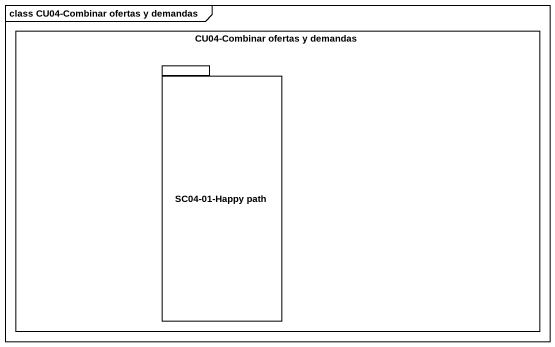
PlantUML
@startuml
mainframe class CU04-Combinar ofertas y demandas
rectangle "CU04-Combinar ofertas y demandas" as CU04_Combinar_ofertas_y {
  package "SC04-01-Happy path" as SC04_01_Happy_path {
  }
}
@enduml
